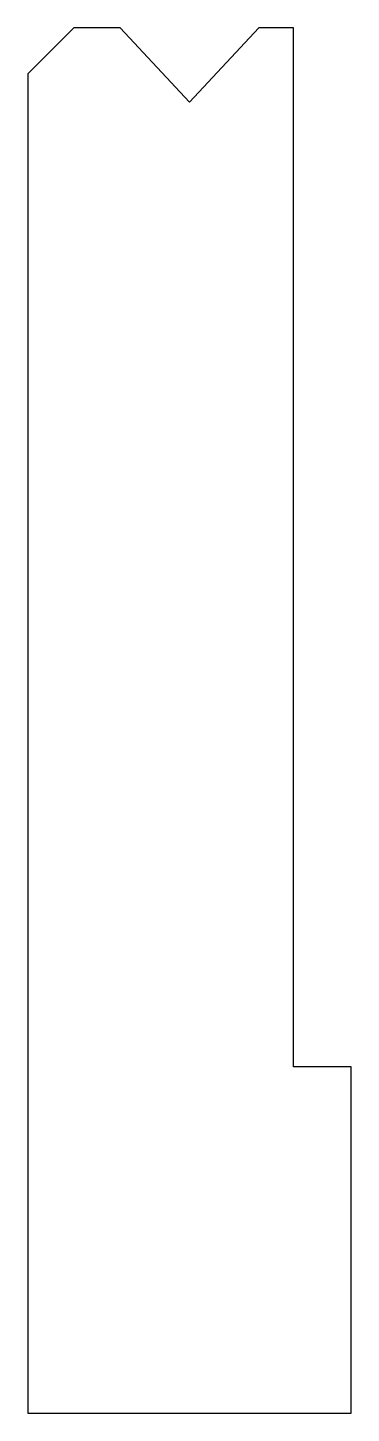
# Model space of a CAD drawing. Extents: x -7 to 7, y -56.8 to 3.2.
import ezdxf

# ---------------------------------------------------------------- set-up
doc = ezdxf.new("R2010")
doc.units = 0

msp = doc.modelspace()

# ---------------------------------------------------------------- linework, layer by layer
at = {"color": 7, "linetype": 'CONTINUOUS'}
for p, q in [((-5, 3.217), (-7, 1.217)), ((-3, 3.217), (-5, 3.217)), ((0, 0), (-3, 3.217)), ((3, 3.217), (0, 0)), ((4.5, 3.217), (3, 3.217)), ((4.5, -41.782), (4.5, 3.217)), ((-7, 1.217), (-7, -56.782)), ((7, -41.782), (4.5, -41.782)), ((7, -56.782), (7, -41.782)), ((-7, -56.782), (7, -56.782))]:
    msp.add_line(p, q, dxfattribs=at)

doc.saveas('drawing.dxf')
